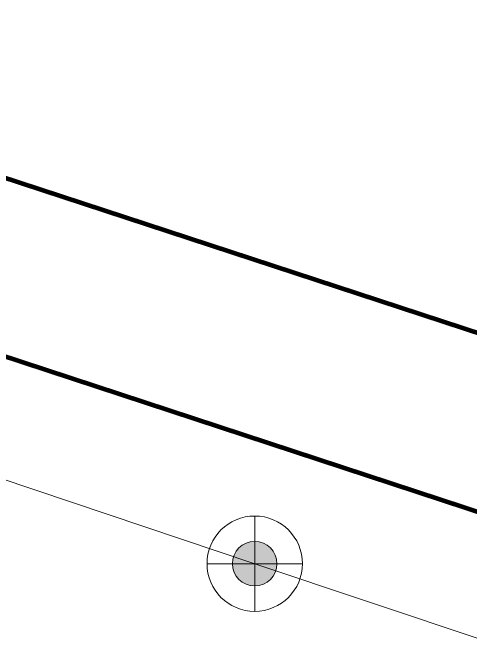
# Model space of a CAD drawing. Header units: inches. Extents: x 350994 to 353538, y 1581369 to 1583842.
# Drawn here: x 351410.95 to 351421.02, y 1583191.15 to 1583205.24 of the extents above; entities that cross this region are included whole.
import ezdxf

# ---------------------------------------------------------------- set-up
doc = ezdxf.new("R2010")
doc.units = ezdxf.units.IN
doc.header["$MEASUREMENT"] = 0
doc.linetypes.add('1', pattern=[0])
doc.layers.add('EP TF', color=5, linetype='Continuous')
doc.layers.add("ROAD'S", color=1, linetype='1')
doc.styles.get("Standard").update_dxf_attribs({"font": 'arial.ttf'})
doc.linetypes.add('SILT_FENCE', pattern='A,0.5,-0.2,["EP",Standard,S=0.1,R=0,X=-0.1,Y=-0.05],-0.2', length=0.9)

# ---------------------------------------------------------------- blocks, each defined once
blk = doc.blocks.new('EP1')
at = {"layer": 'EP TF', "lineweight": 5}
h = blk.add_hatch(color=252, dxfattribs=at)
edge = h.paths.add_edge_path()
edge.add_arc((351339.771, 1583222.914), 0.49, 0, 360)
at = {"layer": 'EP TF', "color": 252, "lineweight": 5}
for points in [[(351339.771, 1583223.964), (351339.771, 1583221.864)], [(351338.721, 1583222.914), (351340.821, 1583222.914)]]:
    blk.add_lwpolyline(points, dxfattribs=at)
for radius in [1.05, 0.49]:
    blk.add_circle((351339.771, 1583222.914), radius, dxfattribs=at)

msp = doc.modelspace()

# ---------------------------------------------------------------- linework, layer by layer
at = {"layer": 'EP TF', "color": 252, "linetype": 'SILT_FENCE', "lineweight": 5, "ltscale": 6, "elevation": 97.614}
msp.add_lwpolyline([(352025.499, 1582984.555), (352013.883, 1582988.032), (351986.12, 1582998.117), (351951.915, 1583009.746), (351876.576, 1583035.217), (351840.261, 1583047.696), (351802.673, 1583060.544), (351762.275, 1583074.103), (351725.054, 1583086.642), (351691.929, 1583098.187), (351553.178, 1583146.847), (351517.646, 1583158.694), (351492.809, 1583167.263), (351468.143, 1583175.612), (351443.067, 1583184.115), (351416.279, 1583193.103), (351390.959, 1583201.595), (351371.294, 1583208.271), (351334.549, 1583220.761)], dxfattribs=at)
at = {"layer": "ROAD'S", "lineweight": 5, "const_width": 0.1}
for points in [[(351555.306, 1583169.633), (351551.477, 1583163.313), (351551.477, 1583163.313), (351547.92, 1583160.015), (351541.675, 1583157.461), (351530.115, 1583161.263), (351443.083, 1583190.995), (351393.516, 1583207.274), (351376.8, 1583213.469), (351374.718, 1583216.187), (351374.233, 1583219.494), (351374.622, 1583226.248), (351388.101, 1583275.027), (351388.101, 1583275.027)], [(351304.091, 1583161.22), (351358.679, 1583143.789), (351460.96, 1583109.702), (351522.085, 1583088.954), (351526.73, 1583088.676), (351527.686, 1583089.484), (351547.435, 1583147.465), (351548.201, 1583150.043), (351547.703, 1583151.231), (351540.484, 1583154.313), (351528.745, 1583157.78), (351442.317, 1583187.289), (351392.046, 1583203.837), (351392.046, 1583203.837)]]:
    msp.add_lwpolyline(points, dxfattribs=at)

# ---------------------------------------------------------------- block references
at = {"layer": 'EP TF', "color": 1, "lineweight": 5}
msp.add_blockref('EP1', (76.507, -29.811, 97.614), dxfattribs=at)

doc.saveas('drawing.dxf')
